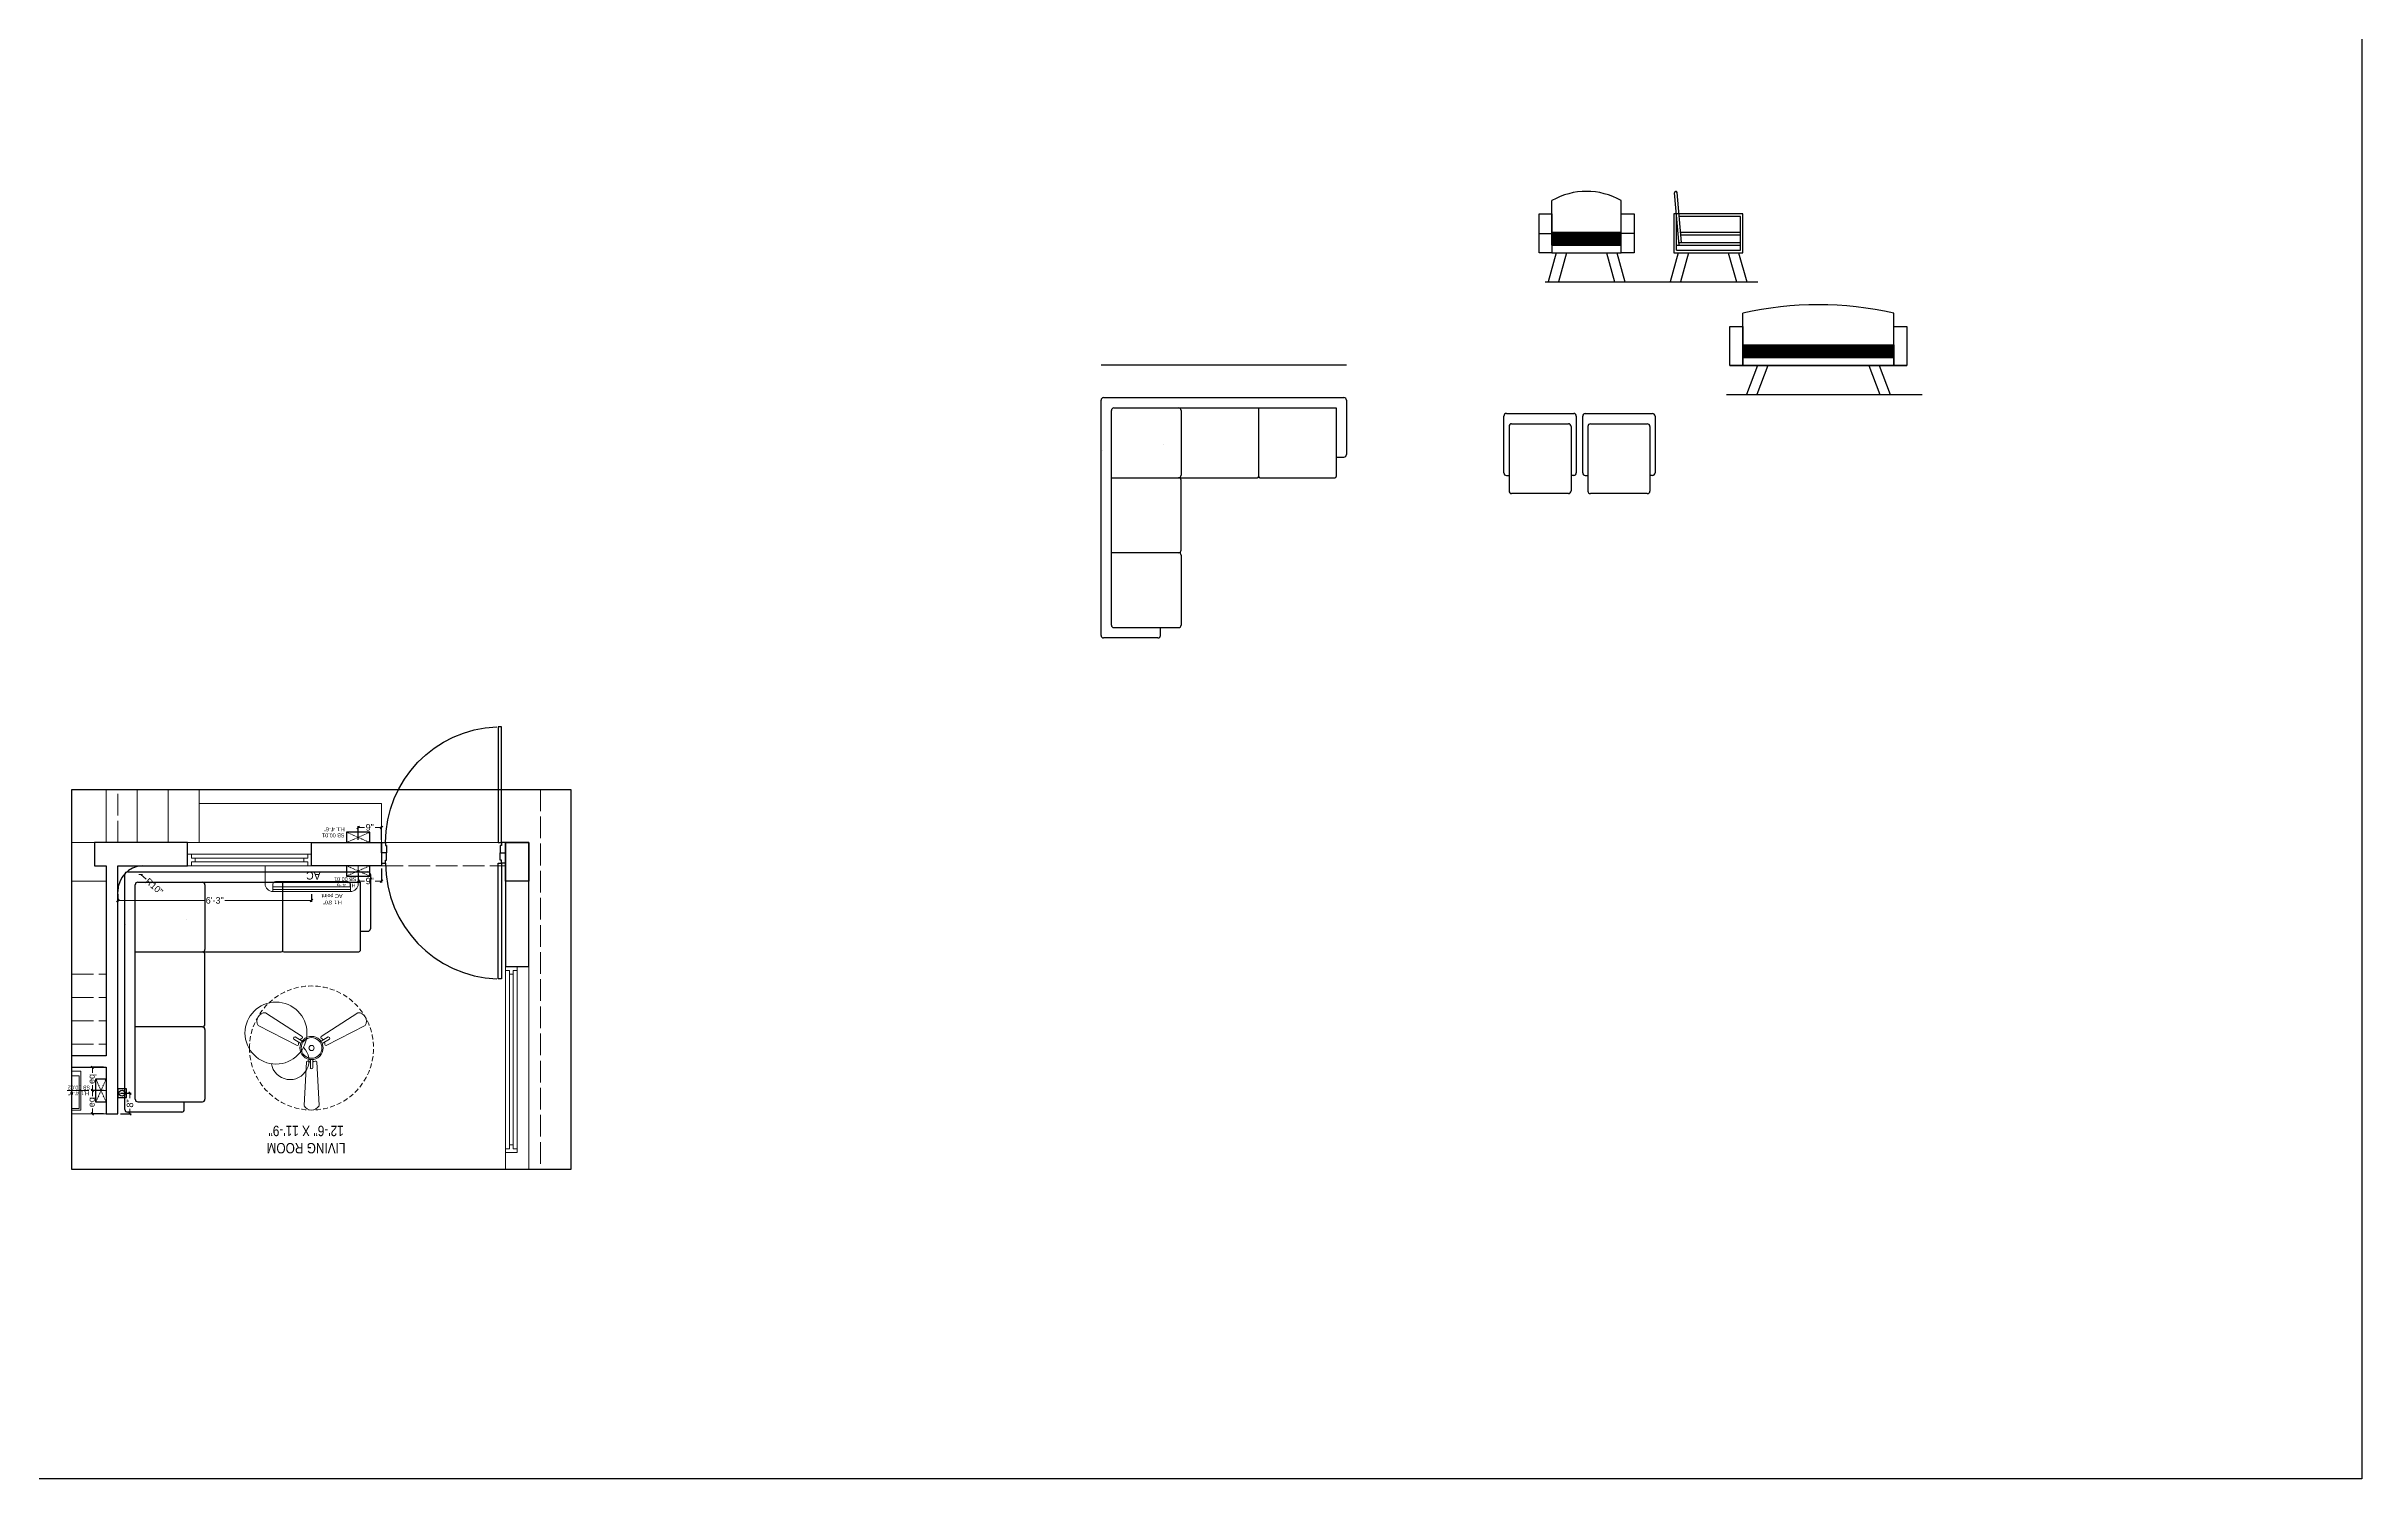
# Model space of a CAD drawing. Header units: millimetres. Extents: x 56222 to 3066687, y -650199 to -121287.
# Drawn here: x 146316 to 147212, y -180271 to -179717 of the extents above; entities that cross this region are included whole.
import ezdxf

# ---------------------------------------------------------------- set-up
doc = ezdxf.new("R2010")
doc.units = ezdxf.units.MM
doc.header["$MEASUREMENT"] = 0
doc.header["$PDMODE"] = 35
for name, pattern in [('ACAD_ISO02W100', [15, 12, -3]), ('DASHED', [0.75, 0.5, -0.25]), ('DASHED2', [0.375, 0.25, -0.125])]:
    doc.linetypes.add(name, pattern=pattern)
doc.layers.get('Defpoints').update_dxf_attribs({"color": 220})
for name, color, linetype in [('AR DOOR', 40, 'Continuous'), ('AR ELE-5', 134, 'Continuous'), ('AR HATCH-7', 7, 'Continuous')]:
    doc.layers.add(name, color=color, linetype=linetype)
for name, color, linetype, lineweight in [('COLUMN', 1, 'Continuous', 30), ('dim05', 1, 'Continuous', 13), ('el', 7, 'Continuous', 20), ('ELEC-wires', 1, 'DASHED2', 13), ('Electrical', 84, 'Continuous', 30), ('ELEVATION ( HATCH )', 251, 'Continuous', 9), ('FIRST FLOOR ( TEXT )', 7, 'Continuous', 9), ('FUR', 250, 'Continuous', 0), ('FURNITURE', 32, 'Continuous', 9), ('GROUND FLOOR', 7, 'Continuous', 9), ('GROUND FLOOR  ( PLINE )', 251, 'Continuous', 30), ('GROUND FLOOR ( DW_RAIL )', 7, 'Continuous', 9), ('GROUND FLOOR ( STAIR )', 251, 'Continuous', 9), ('Text', 7, 'Continuous', 15), ('wall', 7, 'Continuous', 30), ('XX~SLAB ( BEAM )~ ( DIM )', 7, 'Continuous', 9)]:
    doc.layers.add(name, color=color, linetype=linetype, lineweight=lineweight)
doc.styles.add('Arial', font='arial.ttf')
doc.styles.add('KATHA', font='swissc.ttf')
doc.styles.get("Standard").update_dxf_attribs({"font": 'arial.ttf', "height": 6})
doc.styles.add('TEXT', font='eurr____.ttf')
doc.dimstyles.new('ISO-25', dxfattribs={"dimtxt": 2.5, "dimasz": 1, "dimexe": 0.5, "dimexo": 1, "dimtad": 0, "dimdec": 1, "dimlunit": 4, "dimtxsty": 'Standard', "dimblk": 'OBLIQUE', "dimcen": 2.5, "dimclrd": 1, "dimclre": 1, "dimclrt": 5, "dimadec": 0, "dimazin": 0, "dimtfac": 1, "dimtdec": 1, "dimtmove": 0, "dimatfit": 3, "dimfxl": 1, "dimlwd": -1, "dimarcsym": 0})

# ---------------------------------------------------------------- blocks, each defined once
blk = doc.blocks.new('*U257')
for points in [[(0, 0), (0, 1120), (30, 1120), (30, 0)], [(-40, 0), (0, 0), (0, -30), (10, -30), (10, -100), (-40, -100)], [(1160, 0), (1120, 0), (1120, -30), (1110, -30), (1110, -100), (1160, -100)]]:
    blk.add_lwpolyline(points, close=True)
at = {"layer": 'AR ELE-5', "linetype": 'ByBlock', "ltscale": 15}
blk.add_arc((-2, -1), 1122, 0.0347, 87.627, dxfattribs=at)
blk = doc.blocks.new('_Oblique')
at = {"layer": 'wall', "color": 0, "lineweight": -2}
blk.add_line((-0.5, -0.5), (0.5, 0.5), dxfattribs=at)
blk = doc.blocks.new('*D1204')
at = {"layer": 'Defpoints', "color": 0, "lineweight": 30, "transparency": 16777216}
for p in [(146436.44, -180036.21), (146445.44, -180034.22), (146436.44, -180040.13)]:
    blk.add_point(p, dxfattribs=at)
at = {"layer": 'dim05', "color": 1, "linetype": 'Continuous', "lineweight": -2, "transparency": 16777216}
for p, q in [((146436.44, -180037.21), (146436.44, -180040.63)), ((146445.44, -180035.22), (146445.44, -180040.63))]:
    blk.add_line(p, q, dxfattribs=at)
at = {"layer": 'dim05', "color": 1, "linetype": 'Continuous', "transparency": 16777216}
for p, q in [((146436.44, -180040.13), (146438.88, -180040.13)), ((146445.44, -180040.13), (146443.01, -180040.13))]:
    blk.add_line(p, q, dxfattribs=at)
at = {"layer": 'dim05', "color": 1, "transparency": 16777216, "rotation": 180}
blk.add_blockref('_Oblique', (146436.44, -180040.13), dxfattribs=at)
at = {"layer": 'dim05', "color": 1, "transparency": 16777216}
blk.add_blockref('_Oblique', (146445.44, -180040.13), dxfattribs=at)
at = {"layer": 'dim05', "color": 5, "lineweight": 25, "transparency": 16777216, "insert": (146440.94, -180040.13), "char_height": 2.5, "attachment_point": 5, "style": 'Arial'}
blk.add_mtext('9"', dxfattribs=at)
blk = doc.blocks.new('6616')
at = {"color": 242, "linetype": 'DASHED', "true_color": 0xcd2027}
for p, q in [((386784.79, -36915.77), (386775.78, -36911.78)), ((386784.79, -36911.78), (386775.78, -36915.77))]:
    blk.add_line(p, q, dxfattribs=at)
at = {"layer": 'ELEC-wires', "color": 5, "linetype": 'ByBlock', "lineweight": 30, "ltscale": 4}
blk.add_lwpolyline([(386775.78, -36911.78), (386784.79, -36911.78), (386784.79, -36915.77), (386775.78, -36915.77)], close=True, dxfattribs=at)
blk = doc.blocks.new('*D1205')
at = {"layer": 'Defpoints', "color": 0, "lineweight": 30, "transparency": 16777216}
for p in [(146436.44, -180019.37), (146436.44, -180025.22), (146445.44, -180025.22)]:
    blk.add_point(p, dxfattribs=at)
at = {"layer": 'dim05', "color": 1, "linetype": 'Continuous', "lineweight": -2, "transparency": 16777216}
for p, q in [((146436.44, -180024.22), (146436.44, -180018.87)), ((146445.44, -180024.22), (146445.44, -180018.87))]:
    blk.add_line(p, q, dxfattribs=at)
at = {"layer": 'dim05', "color": 1, "linetype": 'Continuous', "transparency": 16777216}
for p, q in [((146436.44, -180019.37), (146438.88, -180019.37)), ((146445.44, -180019.37), (146443.01, -180019.37))]:
    blk.add_line(p, q, dxfattribs=at)
at = {"layer": 'dim05', "color": 1, "transparency": 16777216, "rotation": 180}
blk.add_blockref('_Oblique', (146436.44, -180019.37), dxfattribs=at)
at = {"layer": 'dim05', "color": 1, "transparency": 16777216}
blk.add_blockref('_Oblique', (146445.44, -180019.37), dxfattribs=at)
at = {"layer": 'dim05', "color": 5, "lineweight": 25, "transparency": 16777216, "insert": (146440.94, -180019.37), "char_height": 2.5, "attachment_point": 5, "style": 'Arial'}
blk.add_mtext('9"', dxfattribs=at)
blk = doc.blocks.new('*D1206')
at = {"layer": 'Defpoints', "color": 0, "lineweight": 30, "transparency": 16777216}
for p in [(146343.44, -180122.22), (146348.16, -180122.22), (146343.44, -180130.22)]:
    blk.add_point(p, dxfattribs=at)
at = {"layer": 'dim05', "color": 1, "linetype": 'Continuous', "lineweight": -2, "transparency": 16777216}
for p, q in [((146344.44, -180122.22), (146348.66, -180122.22)), ((146344.44, -180130.22), (146348.66, -180130.22))]:
    blk.add_line(p, q, dxfattribs=at)
at = {"layer": 'dim05', "color": 1, "linetype": 'Continuous', "transparency": 16777216}
for p, q in [((146348.16, -180122.22), (146348.16, -180124.15)), ((146348.16, -180130.22), (146348.16, -180128.28))]:
    blk.add_line(p, q, dxfattribs=at)
at = {"layer": 'dim05', "color": 1, "transparency": 16777216}
for p, rotation in [((146348.16, -180122.22), 90), ((146348.16, -180130.22), 270)]:
    blk.add_blockref('_Oblique', p, dxfattribs=dict(at, rotation=rotation))
at = {"layer": 'dim05', "color": 5, "lineweight": 25, "transparency": 16777216, "insert": (146348.16, -180126.22), "char_height": 2.5, "attachment_point": 5, "rotation": 90, "style": 'Arial'}
blk.add_mtext('8"', dxfattribs=at)
blk = doc.blocks.new('*D1207')
at = {"layer": 'Defpoints', "color": 0, "lineweight": 30, "transparency": 16777216}
for p in [(146333.61, -180121.22), (146338.94, -180121.22), (146338.94, -180130.22)]:
    blk.add_point(p, dxfattribs=at)
at = {"layer": 'dim05', "color": 1, "linetype": 'Continuous', "lineweight": -2, "transparency": 16777216}
for p, q in [((146337.94, -180121.22), (146333.11, -180121.22)), ((146337.94, -180130.22), (146333.11, -180130.22))]:
    blk.add_line(p, q, dxfattribs=at)
at = {"layer": 'dim05', "color": 1, "linetype": 'Continuous', "transparency": 16777216}
for p, q in [((146333.61, -180121.22), (146333.61, -180123.34)), ((146333.61, -180130.22), (146333.61, -180128.1))]:
    blk.add_line(p, q, dxfattribs=at)
at = {"layer": 'dim05', "color": 1, "transparency": 16777216}
for p, rotation in [((146333.61, -180121.22), 90), ((146333.61, -180130.22), 270)]:
    blk.add_blockref('_Oblique', p, dxfattribs=dict(at, rotation=rotation))
at = {"layer": 'dim05', "color": 5, "lineweight": 25, "transparency": 16777216, "insert": (146333.61, -180125.72), "char_height": 2.5, "attachment_point": 5, "rotation": 90, "style": 'Arial'}
blk.add_mtext('eq', dxfattribs=at)
blk = doc.blocks.new('*D1208')
at = {"layer": 'Defpoints', "color": 0, "lineweight": 30, "transparency": 16777216}
for p in [(146338.94, -180112.22), (146333.61, -180121.22), (146338.94, -180121.22)]:
    blk.add_point(p, dxfattribs=at)
at = {"layer": 'dim05', "color": 1, "linetype": 'Continuous', "lineweight": -2, "transparency": 16777216}
for p, q in [((146337.94, -180112.22), (146333.11, -180112.22)), ((146337.94, -180121.22), (146333.11, -180121.22))]:
    blk.add_line(p, q, dxfattribs=at)
at = {"layer": 'dim05', "color": 1, "linetype": 'Continuous', "transparency": 16777216}
for p, q in [((146333.61, -180112.22), (146333.61, -180114.34)), ((146333.61, -180121.22), (146333.61, -180119.1))]:
    blk.add_line(p, q, dxfattribs=at)
at = {"layer": 'dim05', "color": 1, "transparency": 16777216}
for p, rotation in [((146333.61, -180112.22), 90), ((146333.61, -180121.22), 270)]:
    blk.add_blockref('_Oblique', p, dxfattribs=dict(at, rotation=rotation))
at = {"layer": 'dim05', "color": 5, "lineweight": 25, "transparency": 16777216, "insert": (146333.61, -180116.72), "char_height": 2.5, "attachment_point": 5, "rotation": 90, "style": 'Arial'}
blk.add_mtext('eq', dxfattribs=at)
blk = doc.blocks.new('fan')
at = {"layer": 'Electrical', "lineweight": 15, "ltscale": 20}
for p, q in [((3300835.3, -509900.8), (3300836.5, -509923.4)), ((3300841.8, -509923.4), (3300843, -509900.8)), ((3300838.5, -509924.6), (3300838.5, -509920.2)), ((3300839.8, -509920.3), (3300839.8, -509924.6)), ((3300831.7, -509931.8), (3300811.5, -509942.1)), ((3300815.3, -509948.7), (3300834.3, -509936.4)), ((3300829.9, -509935.1), (3300833.6, -509932.9)), ((3300834.3, -509934.1), (3300830.6, -509936.2)), ((3300847.7, -509936.2), (3300844, -509934.1)), ((3300844, -509936.4), (3300863, -509948.7)), ((3300844.6, -509932.9), (3300848.4, -509935.1)), ((3300866.8, -509942.1), (3300846.6, -509931.8))]:
    blk.add_line(p, q, dxfattribs=at)
at = {"layer": 'Electrical', "linetype": 'DASHED', "lineweight": 15, "ltscale": 5}
blk.add_circle((3300839.1, -509930.5), 32, dxfattribs=at)
at = {"layer": 'Electrical', "lineweight": 15, "ltscale": 20}
for centre, major_axis, start_param, end_param in [((3300839.1, -509902.9), (3.12, 3.12), -0.272136, 1.842967), ((3300839.1, -509930.5), (4.24, -4.24), 3.14161, 9.424795), ((3300839.1, -509930.5), (3.77, -3.77), 1.749190548672175e-05, 6.283202799085073), ((3300837.1, -509923.1), (0.51, 0.51), 2.863014, 4.257784), ((3300839.1, -509926.4), (2.27, -2.27), 2.565057, 2.951308), ((3300839.1, -509920.5), (0.501, 0.501), -0.465536, 1.983618), ((3300839.1, -509926.4), (2.27, 2.27), 0.19032, 0.57657), ((3300841.2, -509923.1), (0.51, -0.51), 5.167028, 6.561799), ((3300830.5, -509935.5), (0.501, -0.501), 3.199655, 5.648809), ((3300831.7, -509932.5), (0.51, -0.51), 0.978238, 2.373008), ((3300835.6, -509932.6), (2.27, -2.27), 3.855511, 4.241762), ((3300835.6, -509932.6), (2.27, -2.27), 4.659452, 5.045703), ((3300833.7, -509936), (0.51, 0.51), -1.325776, 0.068994), ((3300839.1, -509930.5), (0.943, 0.943), 1.570814, 7.853999), ((3300844.6, -509936), (0.51, -0.51), 3.072633, 4.467404), ((3300842.7, -509932.6), (2.27, 2.27), 4.37911, 4.765361), ((3300842.7, -509932.6), (2.27, 2.27), 5.183051, 5.569301), ((3300846.6, -509932.5), (0.51, -0.51), 2.339416, 3.734186), ((3300847.8, -509935.5), (0.501, 0.501), 3.723254, 6.172408), ((3300815.3, -509944.3), (3.12, -3.12), 3.393055, 5.508159), ((3300863, -509944.3), (3.12, -3.12), 5.48745, 7.602554)]:
    blk.add_ellipse(centre, major_axis=major_axis, ratio=1, start_param=start_param, end_param=end_param, dxfattribs=at)
blk = doc.blocks.new('ac paln')
at = {"layer": 'Electrical', "lineweight": 15}
for p, q in [((389238.69, -37646.36), (389238.69, -37610.34)), ((389238.69, -37610.34), (389245.67, -37610.34)), ((389244.81, -37642.35), (389244.81, -37614.35)), ((389245.81, -37613.35), (389248.68, -37613.35)), ((389246.82, -37643.35), (389246.82, -37613.35)), ((389247.82, -37643.35), (389247.82, -37613.35)), ((389248.68, -37613.35), (389248.68, -37643.35)), ((389248.68, -37643.35), (389248.68, -37613.35)), ((389245.81, -37643.35), (389248.68, -37643.35)), ((389248.68, -37643.35), (389248.68, -37643.35)), ((389245.67, -37646.36), (389238.69, -37646.36))]:
    blk.add_line(p, q, dxfattribs=at)
for centre, start, end in [((389245.67, -37613.35), 0, 90), ((389245.67, -37643.35), 270, 0)]:
    blk.add_arc(centre, 3.01, start, end, dxfattribs=at)
at = {"layer": 'Electrical', "lineweight": 15, "extrusion": (0, 0, -1)}
for centre, start_param, end_param in [((389245.81, -37614.35), -0.785398, 0.785398), ((389245.81, -37642.35), 3.926991, 5.497787)]:
    blk.add_ellipse(centre, major_axis=(-0.71, 0.71), ratio=1, start_param=start_param, end_param=end_param, dxfattribs=at)
at = {"layer": 'Text', "style": 'TEXT'}
blk.add_text('AC', height=3, rotation=270, dxfattribs=at).set_placement((389241.02, -37624.87))
blk = doc.blocks.new('*D1203')
at = {"layer": 'Defpoints', "color": 0, "lineweight": 30, "transparency": 16777216}
for p in [(146343.44, -180044.21), (146343.44, -180047.62), (146418.44, -180044.21)]:
    blk.add_point(p, dxfattribs=at)
at = {"layer": 'dim05', "color": 1, "linetype": 'Continuous', "lineweight": -2, "transparency": 16777216}
for p, q in [((146343.44, -180045.21), (146343.44, -180048.12)), ((146418.44, -180045.21), (146418.44, -180048.12))]:
    blk.add_line(p, q, dxfattribs=at)
at = {"layer": 'dim05', "color": 1, "linetype": 'Continuous', "transparency": 16777216}
for p, q in [((146343.44, -180047.62), (146376.99, -180047.62)), ((146418.44, -180047.62), (146384.9, -180047.62))]:
    blk.add_line(p, q, dxfattribs=at)
at = {"layer": 'dim05', "color": 1, "transparency": 16777216, "rotation": 180}
blk.add_blockref('_Oblique', (146343.44, -180047.62), dxfattribs=at)
at = {"layer": 'dim05', "color": 1, "transparency": 16777216}
blk.add_blockref('_Oblique', (146418.44, -180047.62), dxfattribs=at)
at = {"layer": 'dim05', "color": 5, "lineweight": 25, "transparency": 16777216, "insert": (146380.94, -180047.62), "char_height": 2.5, "attachment_point": 5, "style": 'Arial'}
blk.add_mtext('6\'-3"', dxfattribs=at)
blk = doc.blocks.new('*D1221')
at = {"layer": 'Defpoints', "color": 0, "lineweight": 30, "transparency": 16777216}
for p in [(146352.33, -180037.58), (146359.83, -180044.21)]:
    blk.add_point(p, dxfattribs=at)
at = {"layer": 'dim05', "color": 1, "linetype": 'Continuous', "transparency": 16777216}
blk.add_line((146354.37, -180039.38), (146352.33, -180037.58), dxfattribs=at)
at = {"layer": 'dim05', "color": 1, "transparency": 16777216, "rotation": 138.5305591188272}
blk.add_blockref('_Oblique', (146352.33, -180037.58), dxfattribs=at)
at = {"layer": 'dim05', "color": 5, "lineweight": 25, "transparency": 16777216, "insert": (146357.54, -180042.19), "char_height": 2.5, "attachment_point": 5, "rotation": 318.53056, "style": 'Arial'}
blk.add_mtext('R10"', dxfattribs=at)

msp = doc.modelspace()

# ---------------------------------------------------------------- hatches: boundary and pattern name
at = {"layer": 'AR HATCH-7', "lineweight": 30, "true_color": 0xd7ebd2}
h = msp.add_hatch(dxfattribs=at)
h.set_pattern_fill('NET', color=254)
h.set_pattern_definition([(0, (0, -717.75793), (0, 0.125), []), (90, (0, -717.75793), (-0.125, 8e-18), [])])
h.paths.add_polyline_path([(146925.0896, -179788.9768), (146898.3395, -179788.9768), (146898.3395, -179793.9768), (146925.0896, -179793.9768)])
at = {"layer": 'AR HATCH-7', "lineweight": 25, "true_color": 0xd7ebd2}
h = msp.add_hatch(dxfattribs=at)
h.set_pattern_fill('NET', color=254)
h.set_pattern_definition([(0, (92.4077, -723.55713), (0, 0.125), []), (90, (92.4077, -723.55713), (-0.125, 8e-18), [])])
h.paths.add_polyline_path([(147030.6506, -179832.5735), (146972.1506, -179832.5735), (146972.1506, -179837.5735), (147030.6506, -179837.5735)])

# ---------------------------------------------------------------- linework, layer by layer
at = {"layer": 'COLUMN'}
msp.add_lwpolyline([(146502.4439, -180040.2184), (146493.4439, -180040.2184), (146493.4439, -180025.2184), (146502.4439, -180025.2184)], close=True, dxfattribs=at)
at = {"layer": 'ELEVATION ( HATCH )', "color": 254, "lineweight": 30, "true_color": 0xd7ebd2}
msp.add_lwpolyline([(146925.0896, -179793.9768), (146898.3395, -179793.9768), (146898.3395, -179788.9768), (146925.0896, -179788.9768)], dxfattribs=at)
msp.add_lwpolyline([(146972.1506, -179832.5735), (147030.6506, -179832.5735), (147030.6506, -179837.5735), (146972.1506, -179837.5735)], close=True, dxfattribs=at)
at = {"layer": 'FUR'}
for p, q in [((146724.278, -179873.3711), (146724.278, -179873.3711)), ((146747.8675, -179871.3712), (146747.8675, -179871.3712)), ((146346.5752, -180056.907), (146346.5752, -180056.907)), ((146370.1646, -180054.9071), (146370.1646, -180054.9071))]:
    msp.add_line(p, q, dxfattribs=at)
at = {"layer": 'FURNITURE', "lineweight": 30}
for p, q in [((146898.3395, -179788.9768), (146898.3395, -179776.7783)), ((146925.0896, -179788.9768), (146925.0896, -179776.7783)), ((146947.5837, -179794.0214), (146945.7493, -179773.7272)), ((146948.4933, -179793.0214), (146946.7372, -179773.5924)), ((146946.4853, -179795.9768), (146946.4853, -179781.9768)), ((146971.2467, -179782.9768), (146947.5854, -179782.9768)), ((146948.1278, -179788.9768), (146971.2467, -179788.9768)), ((146971.2467, -179795.9768), (146971.2467, -179782.9768)), ((146893.3395, -179789.4768), (146898.3395, -179789.4768)), ((146900.0139, -179796.9768), (146896.8817, -179808.1776)), ((146898.3395, -179793.9768), (146925.0896, -179793.9768)), ((146898.3395, -179796.9768), (146925.0896, -179796.9768)), ((146904.0139, -179796.9768), (146900.8817, -179808.1776)), ((146919.4153, -179796.9768), (146922.5474, -179808.1776)), ((146923.4153, -179796.9768), (146926.5474, -179808.1776)), ((146930.0896, -179789.4768), (146925.0896, -179789.4768)), ((146947.1596, -179796.9768), (146944.0275, -179808.1776)), ((146945.4853, -179796.9768), (146972.2353, -179796.9768)), ((146946.4853, -179795.9768), (146971.2467, -179795.9768)), ((146946.5837, -179794.0214), (146971.2467, -179794.0214)), ((146947.4933, -179793.0214), (146971.2467, -179793.0214)), ((146951.1596, -179796.9768), (146948.0275, -179808.1776)), ((146948.2181, -179789.9768), (146971.2467, -179789.9768)), ((146966.561, -179796.9768), (146969.6931, -179808.1776)), ((146970.561, -179796.9768), (146973.6931, -179808.1776)), ((146972.1506, -179832.5735), (146972.1506, -179820.375)), ((147030.6506, -179832.5735), (147030.6506, -179820.375)), ((146967.1506, -179840.5735), (147035.6506, -179840.5735)), ((146972.1506, -179837.5735), (147030.6506, -179837.5735)), ((146977.8816, -179840.5735), (146973.5708, -179851.7743)), ((146981.8816, -179840.5735), (146977.5708, -179851.7743)), ((147020.9196, -179840.5735), (147025.2304, -179851.7743)), ((147024.9196, -179840.5735), (147029.2304, -179851.7743)), ((146723.8627, -179945.045), (146723.8627, -179854.045)), ((146724.8627, -179853.045), (146817.8627, -179853.045)), ((146727.8627, -179941.045), (146727.8627, -179858.045)), ((146728.8627, -179857.045), (146814.8627, -179857.045)), ((146754.8627, -179858.045), (146754.8627, -179883.045)), ((146784.8627, -179857.045), (146784.8627, -179883.545)), ((146814.8627, -179857.045), (146814.8627, -179883.545)), ((146818.8627, -179854.045), (146818.8627, -179875.045)), ((146879.7429, -179882.1686), (146879.7429, -179860.1686)), ((146880.7429, -179859.1686), (146906.7429, -179859.1686)), ((146907.7429, -179860.1686), (146907.7429, -179882.1686)), ((146910.2429, -179882.1928), (146910.2429, -179860.1928)), ((146911.2429, -179859.1928), (146937.2429, -179859.1928)), ((146938.2429, -179860.1928), (146938.2429, -179882.1928)), ((146881.7429, -179864.1686), (146881.7429, -179867.1686)), ((146881.7429, -179867.1686), (146881.7429, -179889.1686)), ((146882.7429, -179863.1686), (146904.7429, -179863.1686)), ((146905.7429, -179864.1686), (146905.7429, -179889.1686)), ((146912.2429, -179864.1928), (146912.2429, -179867.1928)), ((146912.2429, -179867.1928), (146912.2429, -179889.1928)), ((146913.2429, -179863.1928), (146935.2429, -179863.1928)), ((146936.2429, -179864.1928), (146936.2429, -179889.1928)), ((146814.8627, -179876.045), (146817.8627, -179876.045)), ((146727.8627, -179884.045), (146784.3627, -179884.045)), ((146754.8627, -179912.045), (146754.8627, -179885.045)), ((146785.3627, -179884.045), (146814.3627, -179884.045)), ((146880.7429, -179883.1686), (146881.7429, -179883.1686)), ((146906.7429, -179883.1686), (146905.7429, -179883.1686)), ((146911.2429, -179883.1928), (146912.2429, -179883.1928)), ((146937.2429, -179883.1928), (146936.2429, -179883.1928)), ((146904.7429, -179890.1686), (146882.7429, -179890.1686)), ((146935.2429, -179890.1928), (146913.2429, -179890.1928)), ((146753.8627, -179913.045), (146727.8627, -179913.045)), ((146754.8627, -179914.045), (146754.8627, -179941.045)), ((146745.8627, -179946.045), (146724.8627, -179946.045)), ((146728.8627, -179942.045), (146731.8627, -179942.045)), ((146731.8627, -179942.045), (146753.8627, -179942.045)), ((146746.8627, -179945.045), (146746.8627, -179942.045)), ((146346.1598, -180128.5808), (146346.1598, -180037.5808)), ((146347.1598, -180036.5808), (146440.1598, -180036.5808)), ((146441.1598, -180037.5808), (146441.1598, -180058.5808)), ((146350.1598, -180124.5808), (146350.1598, -180041.5808)), ((146351.1598, -180040.5808), (146437.1598, -180040.5808)), ((146377.1598, -180041.5808), (146377.1598, -180066.5808)), ((146407.1598, -180040.5808), (146407.1598, -180067.0808)), ((146437.1598, -180040.5808), (146437.1598, -180067.0808)), ((146437.1598, -180059.5808), (146440.1598, -180059.5808)), ((146350.1598, -180067.5808), (146406.6598, -180067.5808)), ((146377.1598, -180095.5808), (146377.1598, -180068.5808)), ((146407.6598, -180067.5808), (146436.6598, -180067.5808)), ((146376.1598, -180096.5808), (146350.1598, -180096.5808)), ((146377.1598, -180097.5808), (146377.1598, -180124.5808)), ((146351.1598, -180125.5808), (146354.1598, -180125.5808)), ((146354.1598, -180125.5808), (146376.1598, -180125.5808)), ((146369.1598, -180128.5808), (146369.1598, -180125.5808)), ((146368.1598, -180129.5808), (146347.1598, -180129.5808))]:
    msp.add_line(p, q, dxfattribs=at)
at = {"layer": 'FURNITURE', "color": 242, "lineweight": 30, "true_color": 0xcd2027}
for p, q in [((146895.703, -179808.1776), (146977.9412, -179808.1776)), ((146723.8627, -179840.2881), (146818.8627, -179840.2881)), ((146965.8557, -179851.7743), (147041.5376, -179851.7743))]:
    msp.add_line(p, q, dxfattribs=at)
for points in [[(145601.2017, -179162.7165), (147211.6406, -179162.7165), (147211.6406, -180271.4307), (145601.2017, -180271.4307)], [(146518.7893, -180151.7655), (146325.6653, -180151.7655), (146325.6653, -180004.6532), (146518.7893, -180004.6532)]]:
    msp.add_lwpolyline(points, close=True, dxfattribs=at)
at = {"layer": 'FURNITURE', "lineweight": 30}
for points in [[(146893.3395, -179781.9768), (146898.3395, -179781.9768), (146898.3395, -179796.9768), (146893.3395, -179796.9768)], [(146925.0896, -179781.9768), (146930.0896, -179781.9768), (146930.0896, -179796.9768), (146925.0896, -179796.9768)], [(146967.1506, -179825.5735), (146972.1506, -179825.5735), (146972.1506, -179840.5735), (146967.1506, -179840.5735)], [(147030.6506, -179825.5735), (147035.6506, -179825.5735), (147035.6506, -179840.5735), (147030.6506, -179840.5735)], [(146972.1506, -179837.5735), (147030.6506, -179837.5735), (147030.6506, -179840.5735), (146972.1506, -179840.5735)]]:
    msp.add_lwpolyline(points, close=True, dxfattribs=at)
for points in [[(146945.495, -179781.9768), (146945.4853, -179781.9768), (146945.4853, -179796.9768), (146972.2467, -179796.9768), (146972.2467, -179781.9768), (146945.4853, -179781.9768)], [(146945.4853, -179793.9768), (146945.4853, -179796.9768), (146972.2467, -179796.9768), (146972.2467, -179793.9768)]]:
    msp.add_lwpolyline(points, dxfattribs=at)
at = {"layer": 'FURNITURE'}
for points in [[(146325.6653, -180113.7672), (146329.2022, -180113.7732), (146329.1934, -180128.8671), (146325.6653, -180128.8631)], [(146325.6653, -180115.5681), (146328.4808, -180115.5731), (146328.4737, -180128.1465), (146325.6653, -180128.1431)]]:
    msp.add_lwpolyline(points, dxfattribs=at)
msp.add_circle((146404.6484, -180098.9631, 0.0693), 12, dxfattribs=at)
at = {"layer": 'FURNITURE', "lineweight": 30}
for centre, radius, start, end in [((146911.7146, -179800.1239), 26.9055, 60.1910153, 119.8089847), ((146946.2544, -179773.7416), 0.5053, 17.1738111, 189.5355288), ((147001.4006, -179948.7379), 131.6533, 77.1632099, 102.8367901), ((146724.8627, -179854.045), 1, 90, 180), ((146728.8627, -179858.045), 1, 90, 180), ((146753.8627, -179858.045), 1, 0, 90), ((146753.8627, -179858.045), 1, 0, 90), ((146817.8627, -179854.045), 1, 0, 90), ((146880.7429, -179860.1686), 1, 90, 180), ((146906.7429, -179860.1686), 1, 0, 90), ((146911.2429, -179860.1928), 1, 90, 180), ((146937.2429, -179860.1928), 1, 0, 90), ((146882.7429, -179864.1686), 1, 90, 180), ((146904.7429, -179864.1686), 1, 0, 90), ((146913.2429, -179864.1928), 1, 90, 180), ((146935.2429, -179864.1928), 1, 0, 90), ((146817.8627, -179875.045), 1, 270, 0), ((146753.8627, -179883.045), 1, 270, 0), ((146753.8627, -179885.045), 1, 0, 90), ((146784.3627, -179883.545), 0.5, 270, 0), ((146785.3627, -179883.545), 0.5, 180, 270), ((146814.3627, -179883.545), 0.5, 270, 0), ((146880.7429, -179882.1686), 1, 180, 270), ((146906.7429, -179882.1686), 1, 270, 0), ((146911.2429, -179882.1928), 1, 180, 270), ((146937.2429, -179882.1928), 1, 270, 0), ((146882.7429, -179889.1686), 1, 180, 270), ((146904.7429, -179889.1686), 1, 270, 0), ((146913.2429, -179889.1928), 1, 180, 270), ((146935.2429, -179889.1928), 1, 270, 0), ((146753.8627, -179912.045), 1, 270, 0), ((146753.8627, -179914.045), 1, 0, 90), ((146728.8627, -179941.045), 1, 180, 270), ((146753.8627, -179941.045), 1, 270, 0), ((146724.8627, -179945.045), 1, 180, 270), ((146745.8627, -179945.045), 1, 270, 0), ((146347.1598, -180037.5808), 1, 90, 180), ((146440.1598, -180037.5808), 1, 0, 90), ((146351.1598, -180041.5808), 1, 90, 180), ((146376.1598, -180041.5808), 1, 0, 90), ((146376.1598, -180041.5808), 1, 0, 90), ((146376.1598, -180066.5808), 1, 270, 0), ((146440.1598, -180058.5808), 1, 270, 0), ((146376.1598, -180068.5808), 1, 0, 90), ((146406.6598, -180067.0808), 0.5, 270, 0), ((146407.6598, -180067.0808), 0.5, 180, 270), ((146436.6598, -180067.0808), 0.5, 270, 0), ((146376.1598, -180095.5808), 1, 270, 0), ((146376.1598, -180097.5808), 1, 0, 90), ((146347.1598, -180128.5808), 1, 180, 270), ((146351.1598, -180124.5808), 1, 180, 270), ((146368.1598, -180128.5808), 1, 270, 0), ((146376.1598, -180124.5808), 1, 270, 0)]:
    msp.add_arc(centre, radius, start, end, dxfattribs=at)
at = {"layer": 'FURNITURE'}
msp.add_arc((146410.0849, -180109.661, 0.0693), 7.3133, 189.1977761, 44.6802686, dxfattribs=at)
at = {"layer": 'GROUND FLOOR'}
for p, q in [((146338.9439, -180025.2184), (146338.9439, -180004.6532)), ((146350.9439, -180025.2184), (146350.9439, -180004.6532)), ((146362.9439, -180025.2184), (146362.9439, -180004.6532)), ((146374.9439, -180025.2184), (146374.9439, -180004.6532)), ((146325.6653, -180025.2184), (146502.4439, -180025.2184)), ((146445.4439, -180034.2184), (146445.4439, -180025.2184)), ((146493.4439, -180151.7655), (146493.4439, -180025.2184)), ((146502.4439, -180151.7655), (146502.4439, -180025.2184)), ((146343.4439, -180034.2184), (146445.4439, -180034.2184)), ((146493.4439, -180073.2184), (146502.4439, -180073.2184))]:
    msp.add_line(p, q, dxfattribs=at)
at = {"layer": 'GROUND FLOOR', "linetype": 'ACAD_ISO02W100', "ltscale": 0.7}
msp.add_line((146445.4439, -180034.2184), (146493.4439, -180034.2184), dxfattribs=at)
at = {"layer": 'GROUND FLOOR', "color": 5}
msp.add_line((146325.6653, -180107.7184), (146338.9439, -180107.7184), dxfattribs=at)
at = {"layer": 'GROUND FLOOR', "color": 1, "linetype": 'ACAD_ISO02W100', "ltscale": 0.7}
for points in [[(146343.4439, -180025.2184), (146343.4439, -180004.6532)], [(146506.9439, -180004.6532), (146506.9439, -180151.7655)]]:
    msp.add_lwpolyline(points, dxfattribs=at)
at = {"layer": 'GROUND FLOOR  ( PLINE )', "lineweight": 0}
msp.add_line((146325.6653, -180040.2184), (146338.9439, -180040.2184), dxfattribs=at)
at = {"layer": 'GROUND FLOOR  ( PLINE )'}
for points in [[(146325.6653, -180112.2184), (146338.9439, -180112.2184), (146338.9439, -180130.2184), (146343.4439, -180130.2184), (146343.4439, -180034.2184), (146370.4439, -180034.2184), (146370.4439, -180025.2184), (146338.9439, -180025.2184)], [(146338.9439, -180025.2184), (146338.9439, -180025.2184), (146334.4439, -180025.2184), (146334.4439, -180034.2184), (146338.9439, -180034.2184)], [(146338.9439, -180034.2184), (146338.9439, -180107.7184), (146325.6653, -180107.7184)]]:
    msp.add_lwpolyline(points, dxfattribs=at)
for points in [[(146445.4439, -180034.2184), (146418.4439, -180034.2184), (146418.4439, -180025.2184), (146445.4439, -180025.2184)], [(146493.4439, -180073.2184), (146502.4439, -180073.2184), (146502.4439, -180025.2184), (146493.4439, -180025.2184)]]:
    msp.add_lwpolyline(points, close=True, dxfattribs=at)
msp.add_arc((146353.4544, -180044.2133), 10.0105, 93.1920583, 180, dxfattribs=at)
at = {"layer": 'GROUND FLOOR ( DW_RAIL )'}
for points in [[(146418.4439, -180034.2184), (146370.4439, -180034.2184), (146370.4439, -180025.2184), (146418.4439, -180025.2184)], [(146370.4439, -180034.2184), (146371.9439, -180034.2184), (146371.9439, -180032.7184), (146373.4439, -180032.7184), (146373.4439, -180031.2184), (146415.4439, -180031.2184), (146415.4439, -180032.7184), (146416.9439, -180032.7184), (146416.9439, -180034.2184), (146418.4439, -180034.2184), (146418.4439, -180029.7184), (146416.9439, -180029.7184), (146416.9439, -180031.2184), (146415.4439, -180031.2184), (146415.4439, -180032.7184), (146373.4439, -180032.7184), (146373.4439, -180031.2184), (146371.9439, -180031.2184), (146371.9439, -180029.7184), (146370.4439, -180029.7184), (146370.4439, -180034.2184), (146418.4439, -180034.2184), (146418.4439, -180029.7184), (146370.4439, -180029.7184)], [(146493.4439, -180073.2184), (146493.4439, -180074.7184), (146494.9439, -180074.7184), (146494.9439, -180076.2184), (146496.4439, -180076.2184), (146496.4439, -180142.2184), (146494.9439, -180142.2184), (146494.9439, -180143.7184), (146493.4439, -180143.7184), (146493.4439, -180145.2184), (146497.9439, -180145.2184), (146497.9439, -180143.7184), (146496.4439, -180143.7184), (146496.4439, -180142.2184), (146494.9439, -180142.2184), (146494.9439, -180076.2184), (146496.4439, -180076.2184), (146496.4439, -180074.7184), (146497.9439, -180074.7184), (146497.9439, -180073.2184), (146493.4439, -180073.2184), (146493.4439, -180145.2184), (146497.9439, -180145.2184), (146497.9439, -180073.2184)]]:
    msp.add_lwpolyline(points, close=True, dxfattribs=at)
at = {"layer": 'GROUND FLOOR ( STAIR )', "color": 5, "linetype": 'ACAD_ISO02W100', "ltscale": 0.7}
for p, q in [((146325.6653, -180076.2184), (146338.9439, -180076.2184)), ((146325.6653, -180085.2184), (146338.9439, -180085.2184)), ((146325.6653, -180094.2184), (146338.9439, -180094.2184)), ((146325.6653, -180103.2184), (146338.9439, -180103.2184)), ((146325.6653, -180112.2184), (146338.9439, -180112.2184)), ((146323.8428, -180121.2184), (146338.9439, -180121.2184)), ((146325.6653, -180130.2184), (146338.9439, -180130.2184))]:
    msp.add_line(p, q, dxfattribs=at)
at = {"layer": 'XX~SLAB ( BEAM )~ ( DIM )'}
msp.add_line((146338.9439, -180130.2184), (146325.6653, -180130.2184), dxfattribs=at)
msp.add_lwpolyline([(146445.4439, -180025.2184), (146374.9439, -180025.2184), (146374.9439, -180010.1804), (146445.4439, -180010.1804)], close=True, dxfattribs=at)
at = {"layer": 'XX~SLAB ( BEAM )~ ( DIM )', "color": 6, "lineweight": 30}
msp.add_lwpolyline([(146346.7712, -180120.5633), (146343.4525, -180120.5633), (146343.4353, -180123.8734), (146346.7541, -180123.8734)], close=True, dxfattribs=at)
msp.add_circle((146345.099, -180122.2184), 1.1551, dxfattribs=at)

# ---------------------------------------------------------------- block references
at = {"layer": 'AR DOOR', "linetype": 'ByBlock', "lineweight": -2, "extrusion": (0, 0, -1), "xscale": 0.04000000000002399, "yscale": 0.04000000000002399, "zscale": -0.04000000000002399}
msp.add_blockref('*U257', (-146491.8439, -180025.2184), dxfattribs=at)
at = {"layer": 'AR DOOR', "linetype": 'ByBlock', "lineweight": -2, "extrusion": (0, 0, -1), "xscale": -0.04000000000002399, "yscale": 0.04000000000002399, "zscale": -0.04000000000002399, "rotation": 180}
msp.add_blockref('*U257', (-146491.8439, -180033.2184), dxfattribs=at)
at = {"layer": 'dim05', "color": 1, "lineweight": 35, "xscale": -0.7500069902881101, "yscale": 0.7500069902881101, "zscale": 0.7500069902881101, "rotation": 180}
msp.add_blockref('fan', (-2329233.9851, -562556.1792), dxfattribs=at)
at = {"layer": 'el', "color": 1, "xscale": -1}
for p in [(533216.7312, -143109.4477), (533216.7312, -143122.4346)]:
    msp.add_blockref('6616', p, dxfattribs=at)
at = {"layer": 'el', "color": 18, "true_color": 0x000000, "rotation": 270}
msp.add_blockref('ac paln', (184046.7939, 209204.4696), dxfattribs=at)
at = {"layer": 'el', "color": 1, "rotation": 270}
msp.add_blockref('6616', (183250.7277, 206659.0689), dxfattribs=at)

# ---------------------------------------------------------------- texts
at = {"layer": 'Electrical', "color": 5, "transparency": 33554687}
for s, p in [('SB 00.01', (146431.1499, -180021.711)), ('SB 00.01', (146435.7569, -180038.6425)), ('AC point', (146430.4033, -180045.2046)), ('SB 00.02 ', (146332.7414, -180119.3334))]:
    msp.add_text(s, height=1.5, rotation=180, dxfattribs=at).set_placement(p)
at = {"layer": 'Electrical', "color": 240, "true_color": 0xed1f24, "transparency": 33554687}
for s, p in [('H.t. 4\'-6"', (146431.2487, -180019.3823)), ('H.t. 8\'0"', (146430.1214, -180047.6748)), ('H.t. 4\'-6"', (146435.4447, -180041.1049)), ('H.t. 4\'-0"', (146332.2903, -180121.5312))]:
    msp.add_text(s, height=1.5, rotation=180, dxfattribs=at).set_placement(p)
at = {"layer": 'FIRST FLOOR ( TEXT )', "insert": (146416.2746, -180140.1482), "char_height": 4, "attachment_point": 5, "rotation": 180, "style": 'KATHA'}
msp.add_mtext("LIVING ROOM\\P12'-6'' X 11'-9''", dxfattribs=at)

# ---------------------------------------------------------------- dimensions: what is measured, and where the dimension line sits
at = {"layer": 'dim05', "color": 27, "lineweight": 25, "true_color": 0x7d5120}
for base, p1, p2, angle, picture, middle in [((146436.4439, -180019.368), (146445.4439, -180025.2184), (146436.4439, -180025.2184), 180, '*D1205', (146440.9439, -180019.368)), ((146436.4439, -180040.1344), (146445.4439, -180034.2184), (146436.4439, -180036.2118), 180, '*D1204', (146440.9439, -180040.1344)), ((146343.4439, -180047.6163), (146418.4439, -180044.2133), (146343.4439, -180044.2133), 180, '*D1203', (146380.9439, -180047.6163)), ((146348.1637, -180122.2184), (146343.4439, -180130.2184), (146343.4439, -180122.2184), 270, '*D1206', (146348.1637, -180126.2184))]:
    dim = msp.add_linear_dim(base=base, p1=p1, p2=p2, angle=angle, dimstyle='ISO-25', override={"dimtxsty": 'Arial'}, dxfattribs=at)
    dim.commit()
    dim.dimension.update_dxf_attribs({"geometry": picture, "text_midpoint": middle})
dim = msp.add_radius_dim(center=(146359.8349, -180044.2133), mpoint=(146352.334, -180037.5842), dimstyle='ISO-25', override={"dimtxsty": 'Arial'}, dxfattribs=at)
dim.commit()
dim.dimension.update_dxf_attribs({"geometry": '*D1221', "text_midpoint": (146357.5399, -180042.185), "dimtype": 164})
for p1, angle, picture, middle in [((146338.9439, -180112.2184), 90, '*D1208', (146333.6149, -180116.7184)), ((146338.9439, -180130.2184), 270, '*D1207', (146333.6149, -180125.7184))]:
    dim = msp.add_linear_dim(base=(146333.6149, -180121.2184), p1=p1, p2=(146338.9439, -180121.2184), angle=angle, text='eq', dimstyle='ISO-25', override={"dimtxsty": 'Arial'}, dxfattribs=at)
    dim.commit()
    dim.dimension.update_dxf_attribs({"geometry": picture, "text_midpoint": middle})

doc.saveas('drawing.dxf')
